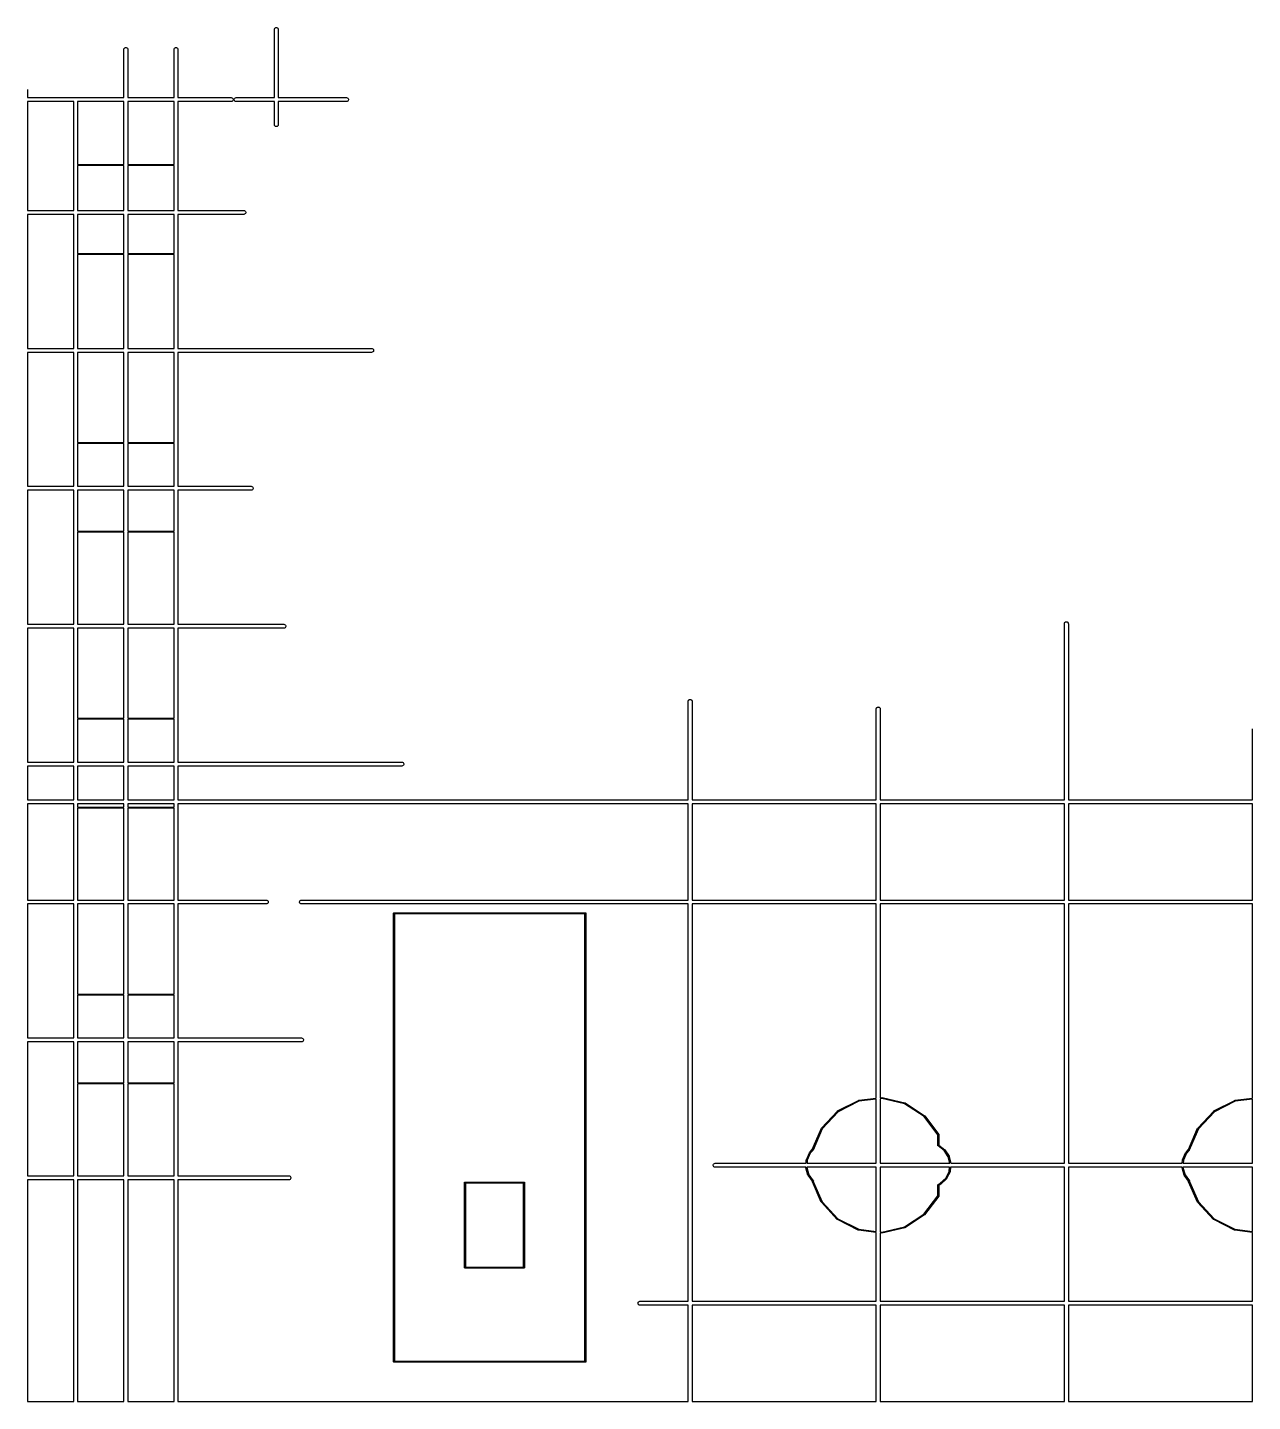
# Model space of a CAD drawing. Extents: x 15 to 494, y -198 to -76.
# Drawn here: x 75 to 137.1, y -145.9 to -76.4 of the extents above; entities that cross this region are included whole.
import ezdxf

# ---------------------------------------------------------------- set-up
doc = ezdxf.new("R2010")
doc.units = 0
doc.header["$MEASUREMENT"] = 0
doc.layers.add('BLACK', color=7, linetype='CONTINUOUS')

msp = doc.modelspace()

# ---------------------------------------------------------------- linework, layer by layer
at = {"layer": 'Black'}
for p, q in [((87.53, -76.454), (87.536, -76.4198)), ((87.53, -79.91), (87.53, -76.454)), ((87.536, -76.4198), (87.5534, -76.3897)), ((87.5534, -76.3897), (87.58, -76.3674)), ((87.58, -76.3674), (87.6126, -76.3555)), ((87.6126, -76.3555), (87.6474, -76.3555)), ((87.6474, -76.3555), (87.68, -76.3674)), ((87.68, -76.3674), (87.7066, -76.3897)), ((87.7066, -76.3897), (87.724, -76.4198)), ((87.724, -76.4198), (87.73, -76.454)), ((87.73, -76.454), (87.73, -79.91)), ((79.91, -77.47), (79.916, -77.4358)), ((79.91, -79.91), (79.91, -77.47)), ((79.916, -77.4358), (79.9334, -77.4057)), ((79.9334, -77.4057), (79.96, -77.3834)), ((79.96, -77.3834), (79.9926, -77.3715)), ((79.9926, -77.3715), (80.0274, -77.3715)), ((80.0274, -77.3715), (80.06, -77.3834)), ((80.06, -77.3834), (80.0866, -77.4057)), ((80.0866, -77.4057), (80.104, -77.4358)), ((80.104, -77.4358), (80.11, -77.47)), ((80.11, -77.47), (80.11, -79.91)), ((82.45, -77.47), (82.456, -77.4358)), ((82.45, -79.91), (82.45, -77.47)), ((82.456, -77.4358), (82.4734, -77.4057)), ((82.4734, -77.4057), (82.5, -77.3834)), ((82.5, -77.3834), (82.5326, -77.3715)), ((82.5326, -77.3715), (82.5674, -77.3715)), ((82.5674, -77.3715), (82.6, -77.3834)), ((82.6, -77.3834), (82.6266, -77.4057)), ((82.6266, -77.4057), (82.644, -77.4358)), ((82.644, -77.4358), (82.65, -77.47)), ((82.65, -77.47), (82.65, -79.91)), ((75.0285, -79.4934), (75.03, -79.502)), ((75.03, -79.502), (75.03, -79.91)), ((75.03, -79.91), (77.47, -79.91)), ((77.47, -79.91), (79.91, -79.91)), ((80.11, -79.91), (82.45, -79.91)), ((82.65, -79.91), (85.344, -79.91)), ((85.344, -79.91), (85.3782, -79.916)), ((85.3782, -79.916), (85.4083, -79.9334)), ((85.4083, -79.9334), (85.4306, -79.96)), ((85.4306, -79.96), (85.4425, -79.9926)), ((85.4425, -80.0274), (85.4306, -80.06)), ((85.4425, -79.9926), (85.4425, -80.0274)), ((85.4995, -79.9926), (85.5114, -79.96)), ((85.4995, -80.0274), (85.4995, -79.9926)), ((85.5114, -80.06), (85.4995, -80.0274)), ((85.5114, -79.96), (85.5337, -79.9334)), ((85.5337, -79.9334), (85.5638, -79.916)), ((85.5638, -79.916), (85.598, -79.91)), ((85.598, -79.91), (87.53, -79.91)), ((87.73, -79.91), (91.186, -79.91)), ((91.186, -79.91), (91.2202, -79.916)), ((91.2202, -79.916), (91.2503, -79.9334)), ((91.2503, -79.9334), (91.2726, -79.96)), ((91.2726, -79.96), (91.2845, -79.9926)), ((91.2845, -80.0274), (91.2726, -80.06)), ((91.2845, -79.9926), (91.2845, -80.0274)), ((75.03, -80.11), (75.03, -85.625)), ((77.37, -80.11), (75.03, -80.11)), ((77.37, -85.625), (77.37, -80.11)), ((77.57, -80.11), (77.57, -83.2979)), ((79.91, -80.11), (77.57, -80.11)), ((79.91, -83.2979), (79.91, -80.11)), ((80.11, -80.11), (80.11, -83.2979)), ((82.45, -80.11), (80.11, -80.11)), ((82.45, -83.2979), (82.45, -80.11)), ((85.344, -80.11), (82.65, -80.11)), ((82.65, -80.11), (82.65, -85.625)), ((85.3782, -80.104), (85.344, -80.11)), ((85.4083, -80.0866), (85.3782, -80.104)), ((85.4306, -80.06), (85.4083, -80.0866)), ((85.5337, -80.0866), (85.5114, -80.06)), ((85.5638, -80.104), (85.5337, -80.0866)), ((85.598, -80.11), (85.5638, -80.104)), ((87.53, -80.11), (85.598, -80.11)), ((87.53, -81.28), (87.53, -80.11)), ((91.186, -80.11), (87.73, -80.11)), ((87.73, -80.11), (87.73, -81.28)), ((91.2202, -80.104), (91.186, -80.11)), ((91.2503, -80.0866), (91.2202, -80.104)), ((91.2726, -80.06), (91.2503, -80.0866)), ((87.536, -81.3142), (87.53, -81.28)), ((87.5534, -81.3443), (87.536, -81.3142)), ((87.58, -81.3666), (87.5534, -81.3443)), ((87.6126, -81.3785), (87.58, -81.3666)), ((87.6474, -81.3785), (87.6126, -81.3785)), ((87.68, -81.3666), (87.6474, -81.3785)), ((87.7066, -81.3443), (87.68, -81.3666)), ((87.724, -81.3142), (87.7066, -81.3443)), ((87.73, -81.28), (87.724, -81.3142)), ((77.57, -83.2979), (79.91, -83.2979)), ((77.57, -83.3479), (77.57, -85.625)), ((79.91, -83.3479), (77.57, -83.3479)), ((79.91, -85.625), (79.91, -83.3479)), ((80.11, -83.2979), (82.45, -83.2979)), ((80.11, -83.3479), (80.11, -85.625)), ((82.45, -83.3479), (80.11, -83.3479)), ((82.45, -85.625), (82.45, -83.3479)), ((75.03, -85.625), (77.37, -85.625)), ((75.03, -85.825), (75.03, -92.61)), ((77.37, -85.825), (75.03, -85.825)), ((77.37, -92.61), (77.37, -85.825)), ((77.57, -85.625), (79.91, -85.625)), ((77.57, -85.825), (77.57, -87.7979)), ((79.91, -85.825), (77.57, -85.825)), ((79.91, -87.7979), (79.91, -85.825)), ((80.11, -85.625), (82.45, -85.625)), ((80.11, -85.825), (80.11, -87.7979)), ((82.45, -85.825), (80.11, -85.825)), ((82.45, -87.7979), (82.45, -85.825)), ((82.65, -85.625), (85.979, -85.625)), ((85.979, -85.825), (82.65, -85.825)), ((82.65, -85.825), (82.65, -92.61)), ((85.979, -85.625), (86.0132, -85.631)), ((86.0132, -85.819), (85.979, -85.825)), ((86.0132, -85.631), (86.0433, -85.6484)), ((86.0433, -85.8016), (86.0132, -85.819)), ((86.0433, -85.6484), (86.0656, -85.675)), ((86.0656, -85.775), (86.0433, -85.8016)), ((86.0656, -85.675), (86.0775, -85.7076)), ((86.0775, -85.7424), (86.0656, -85.775)), ((86.0775, -85.7076), (86.0775, -85.7424)), ((77.57, -87.7979), (79.91, -87.7979)), ((77.57, -87.8479), (77.57, -92.61)), ((79.91, -87.8479), (77.57, -87.8479)), ((79.91, -92.61), (79.91, -87.8479)), ((80.11, -87.7979), (82.45, -87.7979)), ((80.11, -87.8479), (80.11, -92.61)), ((82.45, -87.8479), (80.11, -87.8479)), ((82.45, -92.61), (82.45, -87.8479)), ((75.03, -92.61), (77.37, -92.61)), ((75.03, -92.81), (75.03, -99.595)), ((77.37, -92.81), (75.03, -92.81)), ((77.37, -99.595), (77.37, -92.81)), ((77.57, -92.61), (79.91, -92.61)), ((77.57, -92.81), (77.57, -97.37)), ((79.91, -92.81), (77.57, -92.81)), ((79.91, -97.37), (79.91, -92.81)), ((80.11, -92.61), (82.45, -92.61)), ((80.11, -92.81), (80.11, -97.37)), ((82.45, -92.81), (80.11, -92.81)), ((82.45, -97.37), (82.45, -92.81)), ((82.65, -92.61), (92.456, -92.61)), ((92.456, -92.81), (82.65, -92.81)), ((82.65, -92.81), (82.65, -99.595)), ((92.456, -92.61), (92.4902, -92.616)), ((92.4902, -92.804), (92.456, -92.81)), ((92.4902, -92.616), (92.5203, -92.6334)), ((92.5203, -92.7866), (92.4902, -92.804)), ((92.5203, -92.6334), (92.5426, -92.66)), ((92.5426, -92.76), (92.5203, -92.7866)), ((92.5426, -92.66), (92.5545, -92.6926)), ((92.5545, -92.7274), (92.5426, -92.76)), ((92.5545, -92.6926), (92.5545, -92.7274)), ((77.57, -97.37), (79.91, -97.37)), ((77.57, -97.42), (77.57, -99.595)), ((79.91, -97.42), (77.57, -97.42)), ((79.91, -99.595), (79.91, -97.42)), ((80.11, -97.37), (82.45, -97.37)), ((80.11, -97.42), (80.11, -99.595)), ((82.45, -97.42), (80.11, -97.42)), ((82.45, -99.595), (82.45, -97.42)), ((75.03, -99.595), (77.37, -99.595)), ((75.03, -99.795), (75.03, -106.58)), ((77.37, -99.795), (75.03, -99.795)), ((77.37, -106.58), (77.37, -99.795)), ((77.57, -99.595), (79.91, -99.595)), ((77.57, -99.795), (77.57, -101.87)), ((79.91, -99.795), (77.57, -99.795)), ((79.91, -101.87), (79.91, -99.795)), ((80.11, -99.595), (82.45, -99.595)), ((80.11, -99.795), (80.11, -101.87)), ((82.45, -99.795), (80.11, -99.795)), ((82.45, -101.87), (82.45, -99.795)), ((82.65, -99.595), (86.36, -99.595)), ((86.36, -99.795), (82.65, -99.795)), ((82.65, -99.795), (82.65, -106.58)), ((86.36, -99.595), (86.3942, -99.601)), ((86.3942, -99.789), (86.36, -99.795)), ((86.3942, -99.601), (86.4243, -99.6184)), ((86.4243, -99.7716), (86.3942, -99.789)), ((86.4243, -99.6184), (86.4466, -99.645)), ((86.4466, -99.745), (86.4243, -99.7716)), ((86.4466, -99.645), (86.4585, -99.6776)), ((86.4585, -99.7124), (86.4466, -99.745)), ((86.4585, -99.6776), (86.4585, -99.7124)), ((77.57, -101.87), (79.91, -101.87)), ((77.57, -101.92), (77.57, -106.58)), ((79.91, -101.92), (77.57, -101.92)), ((79.91, -106.58), (79.91, -101.92)), ((80.11, -101.87), (82.45, -101.87)), ((80.11, -101.92), (80.11, -106.58)), ((82.45, -101.92), (80.11, -101.92)), ((82.45, -106.58), (82.45, -101.92)), ((127.565, -106.483), (127.571, -106.476)), ((127.571, -106.476), (127.578, -106.472)), ((127.578, -106.472), (127.585, -106.466)), ((127.585, -106.466), (127.593, -106.463)), ((127.593, -106.463), (127.601, -106.459)), ((127.601, -106.459), (127.609, -106.458)), ((127.609, -106.458), (127.618, -106.455)), ((127.618, -106.455), (127.626, -106.455)), ((127.626, -106.455), (127.635, -106.453)), ((127.635, -106.453), (127.644, -106.455)), ((127.644, -106.455), (127.652, -106.455)), ((127.652, -106.455), (127.661, -106.458)), ((127.661, -106.458), (127.669, -106.459)), ((127.669, -106.459), (127.677, -106.463)), ((127.677, -106.463), (127.685, -106.466)), ((127.685, -106.466), (127.692, -106.472)), ((127.692, -106.472), (127.699, -106.476)), ((127.699, -106.476), (127.705, -106.483)), ((75.03, -106.58), (77.37, -106.58)), ((75.03, -106.78), (75.03, -113.565)), ((77.37, -106.78), (75.03, -106.78)), ((77.37, -113.565), (77.37, -106.78)), ((77.57, -106.58), (79.91, -106.58)), ((77.57, -106.78), (77.57, -111.34)), ((79.91, -106.78), (77.57, -106.78)), ((79.91, -111.34), (79.91, -106.78)), ((80.11, -106.58), (82.45, -106.58)), ((80.11, -106.78), (80.11, -111.34)), ((82.45, -106.78), (80.11, -106.78)), ((82.45, -111.34), (82.45, -106.78)), ((82.65, -106.58), (88.011, -106.58)), ((88.011, -106.78), (82.65, -106.78)), ((82.65, -106.78), (82.65, -113.565)), ((88.011, -106.58), (88.0452, -106.586)), ((88.0452, -106.774), (88.011, -106.78)), ((88.0452, -106.586), (88.0753, -106.603)), ((88.0753, -106.757), (88.0452, -106.774)), ((88.0753, -106.603), (88.0976, -106.63)), ((88.0976, -106.73), (88.0753, -106.757)), ((88.0976, -106.63), (88.1095, -106.663)), ((88.1095, -106.697), (88.0976, -106.73)), ((88.1095, -106.663), (88.1095, -106.697)), ((127.535, -106.553), (127.537, -106.544)), ((127.535, -115.47), (127.535, -106.553)), ((127.537, -106.536), (127.54, -106.527)), ((127.537, -106.544), (127.537, -106.536)), ((127.54, -106.527), (127.541, -106.519)), ((127.541, -106.519), (127.545, -106.511)), ((127.545, -106.511), (127.548, -106.503)), ((127.548, -106.503), (127.554, -106.496)), ((127.554, -106.496), (127.558, -106.489)), ((127.558, -106.489), (127.565, -106.483)), ((127.705, -106.483), (127.712, -106.489)), ((127.712, -106.489), (127.716, -106.496)), ((127.716, -106.496), (127.722, -106.503)), ((127.722, -106.503), (127.725, -106.511)), ((127.725, -106.511), (127.729, -106.519)), ((127.729, -106.519), (127.73, -106.527)), ((127.73, -106.527), (127.733, -106.536)), ((127.733, -106.536), (127.733, -106.544)), ((127.733, -106.544), (127.735, -106.553)), ((127.735, -106.553), (127.735, -115.47)), ((108.485, -110.49), (108.487, -110.481)), ((108.485, -115.47), (108.485, -110.49)), ((108.487, -110.473), (108.49, -110.464)), ((108.487, -110.481), (108.487, -110.473)), ((108.49, -110.464), (108.491, -110.456)), ((108.491, -110.456), (108.495, -110.448)), ((108.495, -110.448), (108.498, -110.44)), ((108.498, -110.44), (108.504, -110.433)), ((108.504, -110.433), (108.508, -110.426)), ((108.508, -110.426), (108.515, -110.42)), ((108.515, -110.42), (108.521, -110.413)), ((108.521, -110.413), (108.528, -110.409)), ((108.528, -110.409), (108.535, -110.403)), ((108.535, -110.403), (108.543, -110.4)), ((108.543, -110.4), (108.551, -110.396)), ((108.551, -110.396), (108.559, -110.395)), ((108.559, -110.395), (108.568, -110.392)), ((108.568, -110.392), (108.576, -110.392)), ((108.576, -110.392), (108.585, -110.39)), ((108.585, -110.39), (108.594, -110.392)), ((108.594, -110.392), (108.602, -110.392)), ((108.602, -110.392), (108.611, -110.395)), ((108.611, -110.395), (108.619, -110.396)), ((108.619, -110.396), (108.627, -110.4)), ((108.627, -110.4), (108.635, -110.403)), ((108.635, -110.403), (108.642, -110.409)), ((108.642, -110.409), (108.649, -110.413)), ((108.649, -110.413), (108.655, -110.42)), ((108.655, -110.42), (108.662, -110.426)), ((108.662, -110.426), (108.666, -110.433)), ((108.666, -110.433), (108.672, -110.44)), ((108.672, -110.44), (108.675, -110.448)), ((108.675, -110.448), (108.679, -110.456)), ((108.679, -110.456), (108.68, -110.464)), ((108.68, -110.464), (108.683, -110.473)), ((108.683, -110.473), (108.683, -110.481)), ((108.683, -110.481), (108.685, -110.49)), ((108.685, -110.49), (108.685, -115.47)), ((77.57, -111.34), (79.91, -111.34)), ((80.11, -111.34), (82.45, -111.34)), ((118.01, -110.871), (118.012, -110.862)), ((118.01, -115.47), (118.01, -110.871)), ((118.012, -110.854), (118.015, -110.845)), ((118.012, -110.862), (118.012, -110.854)), ((118.015, -110.845), (118.016, -110.837)), ((118.016, -110.837), (118.02, -110.829)), ((118.02, -110.829), (118.023, -110.821)), ((118.023, -110.821), (118.029, -110.814)), ((118.029, -110.814), (118.033, -110.807)), ((118.033, -110.807), (118.04, -110.801)), ((118.04, -110.801), (118.046, -110.794)), ((118.046, -110.794), (118.053, -110.79)), ((118.053, -110.79), (118.06, -110.784)), ((118.06, -110.784), (118.068, -110.781)), ((118.068, -110.781), (118.076, -110.777)), ((118.076, -110.777), (118.084, -110.776)), ((118.084, -110.776), (118.093, -110.773)), ((118.093, -110.773), (118.101, -110.773)), ((118.101, -110.773), (118.11, -110.771)), ((118.11, -110.771), (118.119, -110.773)), ((118.119, -110.773), (118.127, -110.773)), ((118.127, -110.773), (118.136, -110.776)), ((118.136, -110.776), (118.144, -110.777)), ((118.144, -110.777), (118.152, -110.781)), ((118.152, -110.781), (118.16, -110.784)), ((118.16, -110.784), (118.167, -110.79)), ((118.167, -110.79), (118.174, -110.794)), ((118.174, -110.794), (118.18, -110.801)), ((118.18, -110.801), (118.187, -110.807)), ((118.187, -110.807), (118.191, -110.814)), ((118.191, -110.814), (118.197, -110.821)), ((118.197, -110.821), (118.2, -110.829)), ((118.2, -110.829), (118.204, -110.837)), ((118.204, -110.837), (118.205, -110.845)), ((118.205, -110.845), (118.208, -110.854)), ((118.208, -110.854), (118.208, -110.862)), ((118.208, -110.862), (118.21, -110.871)), ((118.21, -110.871), (118.21, -115.47)), ((77.57, -111.39), (77.57, -113.565)), ((79.91, -111.39), (77.57, -111.39)), ((79.91, -113.565), (79.91, -111.39)), ((80.11, -111.39), (80.11, -113.565)), ((82.45, -111.39), (80.11, -111.39)), ((82.45, -113.565), (82.45, -111.39)), ((137.06, -111.887), (137.062, -111.878)), ((137.06, -115.47), (137.06, -111.887)), ((75.03, -113.565), (77.37, -113.565)), ((75.03, -113.765), (75.03, -115.47)), ((77.37, -113.765), (75.03, -113.765)), ((77.37, -115.47), (77.37, -113.765)), ((77.57, -113.565), (79.91, -113.565)), ((77.57, -113.765), (77.57, -115.47)), ((79.91, -113.765), (77.57, -113.765)), ((79.91, -115.47), (79.91, -113.765)), ((80.11, -113.565), (82.45, -113.565)), ((80.11, -113.765), (80.11, -115.47)), ((82.45, -113.765), (80.11, -113.765)), ((82.45, -115.47), (82.45, -113.765)), ((82.65, -113.565), (93.98, -113.565)), ((93.98, -113.765), (82.65, -113.765)), ((82.65, -113.765), (82.65, -115.47)), ((93.98, -113.565), (94.0142, -113.571)), ((94.0142, -113.759), (93.98, -113.765)), ((94.0142, -113.571), (94.0443, -113.588)), ((94.0443, -113.742), (94.0142, -113.759)), ((94.0443, -113.588), (94.0666, -113.615)), ((94.0666, -113.715), (94.0443, -113.742)), ((94.0666, -113.615), (94.0785, -113.648)), ((94.0785, -113.682), (94.0666, -113.715)), ((94.0785, -113.648), (94.0785, -113.682)), ((75.03, -115.47), (77.37, -115.47)), ((77.57, -115.47), (79.91, -115.47)), ((80.11, -115.47), (82.45, -115.47)), ((82.65, -115.47), (108.485, -115.47)), ((108.685, -115.47), (118.01, -115.47)), ((118.21, -115.47), (127.535, -115.47)), ((127.735, -115.47), (137.06, -115.47)), ((75.03, -115.67), (75.03, -120.55)), ((77.37, -115.67), (75.03, -115.67)), ((77.37, -120.55), (77.37, -115.67)), ((77.57, -115.67), (77.57, -115.84)), ((79.91, -115.67), (77.57, -115.67)), ((77.57, -115.84), (79.91, -115.84)), ((77.57, -115.89), (77.57, -120.55)), ((79.91, -115.89), (77.57, -115.89)), ((79.91, -115.84), (79.91, -115.67)), ((79.91, -120.55), (79.91, -115.89)), ((80.11, -115.67), (80.11, -115.84)), ((82.45, -115.67), (80.11, -115.67)), ((80.11, -115.84), (82.45, -115.84)), ((80.11, -115.89), (80.11, -120.55)), ((82.45, -115.89), (80.11, -115.89)), ((82.45, -115.84), (82.45, -115.67)), ((82.45, -120.55), (82.45, -115.89)), ((108.485, -115.67), (82.65, -115.67)), ((82.65, -115.67), (82.65, -120.55)), ((108.485, -120.55), (108.485, -115.67)), ((108.685, -115.67), (108.685, -120.55)), ((118.01, -115.67), (108.685, -115.67)), ((118.01, -120.55), (118.01, -115.67)), ((118.21, -115.67), (118.21, -120.55)), ((127.535, -115.67), (118.21, -115.67)), ((127.535, -120.55), (127.535, -115.67)), ((127.735, -115.67), (127.735, -120.55)), ((137.06, -115.67), (127.735, -115.67)), ((137.06, -120.55), (137.06, -115.67)), ((75.03, -120.55), (77.37, -120.55)), ((75.03, -120.75), (75.03, -127.535)), ((77.37, -120.75), (75.03, -120.75)), ((77.37, -127.535), (77.37, -120.75)), ((77.57, -120.55), (79.91, -120.55)), ((77.57, -120.75), (77.57, -125.31)), ((79.91, -120.75), (77.57, -120.75)), ((79.91, -125.31), (79.91, -120.75)), ((80.11, -120.55), (82.45, -120.55)), ((80.11, -120.75), (80.11, -125.31)), ((82.45, -120.75), (80.11, -120.75)), ((82.45, -125.31), (82.45, -120.75)), ((82.65, -120.55), (87.122, -120.55)), ((87.122, -120.75), (82.65, -120.75)), ((82.65, -120.75), (82.65, -127.535)), ((87.122, -120.55), (87.1562, -120.556)), ((87.1562, -120.744), (87.122, -120.75)), ((87.1562, -120.556), (87.1863, -120.573)), ((87.1863, -120.727), (87.1562, -120.744)), ((87.1863, -120.573), (87.2086, -120.6)), ((87.2086, -120.7), (87.1863, -120.727)), ((87.2086, -120.6), (87.2205, -120.633)), ((87.2205, -120.667), (87.2086, -120.7)), ((87.2205, -120.633), (87.2205, -120.667)), ((88.8015, -120.633), (88.8134, -120.6)), ((88.8015, -120.667), (88.8015, -120.633)), ((88.8134, -120.7), (88.8015, -120.667)), ((88.8134, -120.6), (88.8357, -120.573)), ((88.8357, -120.727), (88.8134, -120.7)), ((88.8357, -120.573), (88.8658, -120.556)), ((88.8658, -120.744), (88.8357, -120.727)), ((88.8658, -120.556), (88.9, -120.55)), ((88.9, -120.75), (88.8658, -120.744)), ((88.9, -120.55), (108.485, -120.55)), ((108.485, -120.75), (88.9, -120.75)), ((108.485, -140.87), (108.485, -120.75)), ((108.685, -120.55), (118.01, -120.55)), ((108.685, -120.75), (108.685, -140.87)), ((118.01, -120.75), (108.685, -120.75)), ((118.01, -130.587), (118.01, -120.75)), ((118.21, -120.55), (127.535, -120.55)), ((127.535, -120.75), (118.21, -120.75)), ((118.21, -120.75), (118.21, -130.563)), ((127.535, -133.885), (127.535, -120.75)), ((127.735, -120.55), (137.06, -120.55)), ((127.735, -120.75), (127.735, -133.885)), ((137.06, -120.75), (127.735, -120.75)), ((137.06, -130.587), (137.06, -120.75)), ((93.56, -121.228), (93.5604, -121.226)), ((93.56, -143.928), (93.56, -121.228)), ((93.5604, -121.224), (93.5611, -121.222)), ((93.5604, -121.226), (93.5604, -121.224)), ((93.5611, -121.222), (93.5615, -121.219)), ((93.5615, -121.219), (93.5626, -121.218)), ((93.5626, -121.218), (93.5633, -121.215)), ((93.5633, -121.215), (93.5648, -121.214)), ((93.5648, -121.214), (93.5658, -121.212)), ((93.5658, -121.212), (93.5675, -121.211)), ((93.5675, -121.211), (93.5689, -121.209)), ((93.5689, -121.209), (93.5708, -121.208)), ((93.5708, -121.208), (93.5725, -121.206)), ((93.5725, -121.206), (93.5746, -121.206)), ((93.5746, -121.206), (93.5764, -121.205)), ((93.5764, -121.205), (93.5786, -121.204)), ((93.5786, -121.204), (93.5807, -121.203)), ((93.5807, -121.203), (93.5828, -121.203)), ((93.5828, -121.203), (93.585, -121.203)), ((93.585, -121.203), (103.285, -121.203)), ((93.61, -121.253), (93.61, -143.903)), ((103.26, -121.253), (93.61, -121.253)), ((103.26, -143.903), (103.26, -121.253)), ((103.285, -121.203), (103.287, -121.203)), ((103.287, -121.203), (103.289, -121.203)), ((103.289, -121.203), (103.291, -121.204)), ((103.291, -121.204), (103.294, -121.205)), ((103.294, -121.205), (103.295, -121.206)), ((103.295, -121.206), (103.297, -121.206)), ((103.297, -121.206), (103.299, -121.208)), ((103.299, -121.208), (103.301, -121.209)), ((103.301, -121.209), (103.302, -121.211)), ((103.302, -121.211), (103.304, -121.212)), ((103.304, -121.212), (103.305, -121.214)), ((103.305, -121.214), (103.307, -121.215)), ((103.307, -121.215), (103.307, -121.218)), ((103.307, -121.218), (103.308, -121.219)), ((103.308, -121.219), (103.309, -121.222)), ((103.309, -121.222), (103.31, -121.224)), ((103.31, -121.224), (103.31, -121.226)), ((103.31, -121.226), (103.31, -121.228)), ((103.31, -121.228), (103.31, -143.928)), ((77.57, -125.31), (79.91, -125.31)), ((77.57, -125.36), (77.57, -127.535)), ((79.91, -125.36), (77.57, -125.36)), ((79.91, -127.535), (79.91, -125.36)), ((80.11, -125.31), (82.45, -125.31)), ((80.11, -125.36), (80.11, -127.535)), ((82.45, -125.36), (80.11, -125.36)), ((82.45, -127.535), (82.45, -125.36)), ((75.03, -127.535), (77.37, -127.535)), ((75.03, -127.735), (75.03, -134.52)), ((77.37, -127.735), (75.03, -127.735)), ((77.37, -134.52), (77.37, -127.735)), ((77.57, -127.535), (79.91, -127.535)), ((77.57, -127.735), (77.57, -129.81)), ((79.91, -127.735), (77.57, -127.735)), ((79.91, -129.81), (79.91, -127.735)), ((80.11, -127.535), (82.45, -127.535)), ((80.11, -127.735), (80.11, -129.81)), ((82.45, -127.735), (80.11, -127.735)), ((82.45, -129.81), (82.45, -127.735)), ((82.65, -127.535), (88.9, -127.535)), ((88.9, -127.735), (82.65, -127.735)), ((82.65, -127.735), (82.65, -134.52)), ((88.9, -127.535), (88.9342, -127.541)), ((88.9342, -127.729), (88.9, -127.735)), ((88.9342, -127.541), (88.9643, -127.558)), ((88.9643, -127.712), (88.9342, -127.729)), ((88.9643, -127.558), (88.9866, -127.585)), ((88.9866, -127.685), (88.9643, -127.712)), ((88.9866, -127.585), (88.9985, -127.618)), ((88.9985, -127.652), (88.9866, -127.685)), ((88.9985, -127.618), (88.9985, -127.652)), ((77.57, -129.81), (79.91, -129.81)), ((77.57, -129.86), (77.57, -134.52)), ((79.91, -129.86), (77.57, -129.86)), ((79.91, -134.52), (79.91, -129.86)), ((80.11, -129.81), (82.45, -129.81)), ((80.11, -129.86), (80.11, -134.52)), ((82.45, -129.86), (80.11, -129.86)), ((82.45, -134.52), (82.45, -129.86)), ((116.054, -131.231), (117.112, -130.696)), ((117.13, -130.743), (116.08, -131.274)), ((117.112, -130.696), (117.118, -130.694)), ((117.118, -130.694), (117.12, -130.694)), ((117.12, -130.694), (118.01, -130.587)), ((118.01, -130.638), (117.13, -130.743)), ((118.01, -133.885), (118.01, -130.638)), ((118.21, -130.563), (118.297, -130.553)), ((118.298, -130.603), (118.21, -130.614)), ((118.21, -130.614), (118.21, -133.885)), ((118.297, -130.553), (118.305, -130.554)), ((119.443, -130.872), (118.298, -130.603)), ((118.305, -130.554), (119.459, -130.824)), ((118.305, -130.554), (118.305, -130.554)), ((119.459, -130.824), (119.467, -130.827)), ((119.467, -130.827), (120.459, -131.476)), ((135.104, -131.231), (136.162, -130.696)), ((136.18, -130.743), (135.13, -131.274)), ((136.162, -130.696), (136.168, -130.694)), ((136.168, -130.694), (136.17, -130.694)), ((136.17, -130.694), (137.06, -130.587)), ((137.06, -130.638), (136.18, -130.743)), ((137.06, -133.885), (137.06, -130.638)), ((115.236, -132.1), (116.047, -131.236)), ((116.08, -131.274), (115.275, -132.131)), ((116.047, -131.236), (116.054, -131.231)), ((120.428, -131.515), (119.443, -130.872)), ((121.125, -132.443), (120.428, -131.515)), ((120.459, -131.476), (120.462, -131.479)), ((120.462, -131.479), (120.465, -131.482)), ((120.465, -131.482), (121.17, -132.42)), ((134.286, -132.1), (135.097, -131.236)), ((135.13, -131.274), (134.325, -132.131)), ((135.097, -131.236), (135.104, -131.231)), ((114.767, -133.19), (115.231, -132.107)), ((115.275, -132.131), (114.811, -133.217)), ((115.231, -132.107), (115.232, -132.106)), ((115.232, -132.106), (115.236, -132.1)), ((133.817, -133.19), (134.281, -132.107)), ((134.325, -132.131), (133.861, -133.217)), ((134.281, -132.107), (134.282, -132.106)), ((134.282, -132.106), (134.286, -132.1)), ((121.125, -132.985), (121.125, -132.443)), ((121.17, -132.42), (121.172, -132.423)), ((121.172, -132.423), (121.173, -132.426)), ((121.173, -132.426), (121.174, -132.427)), ((121.174, -132.427), (121.174, -132.428)), ((121.174, -132.428), (121.174, -132.431)), ((121.174, -132.431), (121.175, -132.435)), ((121.175, -132.435), (121.175, -132.972)), ((114.469, -133.708), (114.626, -133.355)), ((114.67, -133.379), (114.517, -133.724)), ((114.626, -133.355), (114.627, -133.353)), ((114.627, -133.353), (114.629, -133.35)), ((114.629, -133.35), (114.751, -133.199)), ((114.789, -133.231), (114.67, -133.379)), ((114.751, -133.199), (114.757, -133.194)), ((114.757, -133.194), (114.765, -133.19)), ((114.765, -133.19), (114.767, -133.19)), ((114.791, -133.232), (114.789, -133.231)), ((114.799, -133.229), (114.791, -133.232)), ((114.806, -133.224), (114.799, -133.229)), ((114.811, -133.217), (114.806, -133.224)), ((121.126, -132.988), (121.125, -132.985)), ((121.126, -132.991), (121.126, -132.988)), ((121.126, -132.992), (121.126, -132.991)), ((121.127, -132.994), (121.126, -132.992)), ((121.128, -132.996), (121.127, -132.994)), ((121.129, -132.999), (121.128, -132.996)), ((121.13, -133), (121.129, -132.999)), ((121.131, -133.001), (121.13, -133)), ((121.133, -133.003), (121.131, -133.001)), ((121.135, -133.005), (121.133, -133.003)), ((121.443, -133.234), (121.135, -133.005)), ((121.175, -132.972), (121.477, -133.196)), ((121.653, -133.55), (121.443, -133.234)), ((121.477, -133.196), (121.483, -133.203)), ((121.483, -133.203), (121.697, -133.527)), ((121.732, -133.885), (121.653, -133.55)), ((121.697, -133.527), (121.698, -133.529)), ((121.698, -133.529), (121.7, -133.535)), ((121.7, -133.535), (121.784, -133.885)), ((133.519, -133.708), (133.676, -133.355)), ((133.72, -133.379), (133.567, -133.724)), ((133.676, -133.355), (133.677, -133.353)), ((133.677, -133.353), (133.679, -133.35)), ((133.679, -133.35), (133.801, -133.199)), ((133.839, -133.231), (133.72, -133.379)), ((133.801, -133.199), (133.807, -133.194)), ((133.807, -133.194), (133.815, -133.19)), ((133.815, -133.19), (133.817, -133.19)), ((133.841, -133.232), (133.839, -133.231)), ((133.849, -133.229), (133.841, -133.232)), ((133.856, -133.224), (133.849, -133.229)), ((133.861, -133.217), (133.856, -133.224)), ((109.757, -133.968), (109.768, -133.935)), ((109.757, -134.002), (109.757, -133.968)), ((109.768, -134.035), (109.757, -134.002)), ((109.768, -133.935), (109.791, -133.908)), ((109.791, -134.062), (109.768, -134.035)), ((109.791, -133.908), (109.821, -133.891)), ((109.821, -134.079), (109.791, -134.062)), ((109.821, -133.891), (109.855, -133.885)), ((109.855, -134.085), (109.821, -134.079)), ((109.855, -133.885), (114.456, -133.885)), ((114.442, -134.085), (109.855, -134.085)), ((114.441, -134.101), (114.442, -134.085)), ((114.442, -134.11), (114.441, -134.101)), ((114.549, -134.48), (114.442, -134.11)), ((114.456, -133.885), (114.467, -133.716)), ((114.467, -133.716), (114.469, -133.708)), ((114.492, -134.085), (114.491, -134.1)), ((114.491, -134.1), (114.596, -134.462)), ((118.01, -134.085), (114.492, -134.085)), ((114.517, -133.724), (114.506, -133.885)), ((114.506, -133.885), (118.01, -133.885)), ((118.01, -137.333), (118.01, -134.085)), ((118.21, -133.885), (121.732, -133.885)), ((118.21, -134.085), (118.21, -137.358)), ((121.722, -134.085), (118.21, -134.085)), ((121.528, -134.636), (121.697, -134.297)), ((121.744, -134.315), (121.57, -134.662)), ((121.697, -134.297), (121.722, -134.085)), ((121.746, -134.307), (121.744, -134.315)), ((121.772, -134.085), (121.746, -134.307)), ((127.535, -134.085), (121.772, -134.085)), ((121.784, -133.885), (127.535, -133.885)), ((127.535, -140.87), (127.535, -134.085)), ((127.735, -133.885), (133.506, -133.885)), ((127.735, -134.085), (127.735, -140.87)), ((133.492, -134.085), (127.735, -134.085)), ((133.491, -134.101), (133.492, -134.085)), ((133.492, -134.11), (133.491, -134.101)), ((133.599, -134.48), (133.492, -134.11)), ((133.506, -133.885), (133.517, -133.716)), ((133.517, -133.716), (133.519, -133.708)), ((133.542, -134.085), (133.541, -134.1)), ((133.541, -134.1), (133.646, -134.462)), ((137.06, -134.085), (133.542, -134.085)), ((133.567, -133.724), (133.556, -133.885)), ((133.556, -133.885), (137.06, -133.885)), ((137.06, -137.333), (137.06, -134.085)), ((75.03, -134.52), (77.37, -134.52)), ((75.03, -134.72), (75.03, -145.95)), ((77.37, -134.72), (75.03, -134.72)), ((77.37, -145.95), (77.37, -134.72)), ((77.57, -134.52), (79.91, -134.52)), ((77.57, -134.72), (77.57, -145.95)), ((79.91, -134.72), (77.57, -134.72)), ((79.91, -145.95), (79.91, -134.72)), ((80.11, -134.52), (82.45, -134.52)), ((80.11, -134.72), (80.11, -145.95)), ((82.45, -134.72), (80.11, -134.72)), ((82.45, -145.95), (82.45, -134.72)), ((82.65, -134.52), (88.265, -134.52)), ((88.265, -134.72), (82.65, -134.72)), ((82.65, -134.72), (82.65, -145.95)), ((88.265, -134.52), (88.2992, -134.526)), ((88.2992, -134.714), (88.265, -134.72)), ((88.2992, -134.526), (88.3293, -134.543)), ((88.3293, -134.697), (88.2992, -134.714)), ((88.3293, -134.543), (88.3516, -134.57)), ((88.3516, -134.67), (88.3293, -134.697)), ((88.3516, -134.57), (88.3635, -134.603)), ((88.3635, -134.637), (88.3516, -134.67)), ((88.3635, -134.603), (88.3635, -134.637)), ((97.154, -134.863), (97.1544, -134.861)), ((97.154, -139.163), (97.154, -134.863)), ((97.1544, -134.859), (97.1551, -134.857)), ((97.1544, -134.861), (97.1544, -134.859)), ((97.1551, -134.857), (97.1555, -134.854)), ((97.1555, -134.854), (97.1566, -134.853)), ((97.1566, -134.853), (97.1573, -134.85)), ((97.1573, -134.85), (97.1588, -134.849)), ((97.1588, -134.849), (97.1598, -134.847)), ((97.1598, -134.847), (97.1615, -134.846)), ((97.1615, -134.846), (97.1629, -134.844)), ((97.1629, -134.844), (97.1648, -134.843)), ((97.1648, -134.843), (97.1665, -134.841)), ((97.1665, -134.841), (97.1686, -134.841)), ((97.1686, -134.841), (97.1704, -134.84)), ((97.1704, -134.84), (97.1726, -134.839)), ((97.1726, -134.839), (97.1747, -134.838)), ((97.1747, -134.838), (97.1768, -134.838)), ((97.1768, -134.838), (97.179, -134.838)), ((97.179, -134.838), (100.179, -134.838)), ((97.204, -134.888), (97.204, -139.138)), ((100.154, -134.888), (97.204, -134.888)), ((100.154, -139.138), (100.154, -134.888)), ((100.179, -134.838), (100.181, -134.838)), ((100.181, -134.838), (100.183, -134.838)), ((100.183, -134.838), (100.185, -134.839)), ((100.185, -134.839), (100.188, -134.84)), ((100.188, -134.84), (100.189, -134.841)), ((100.189, -134.841), (100.191, -134.841)), ((100.191, -134.841), (100.193, -134.843)), ((100.193, -134.843), (100.195, -134.844)), ((100.195, -134.844), (100.196, -134.846)), ((100.196, -134.846), (100.198, -134.847)), ((100.198, -134.847), (100.199, -134.849)), ((100.199, -134.849), (100.201, -134.85)), ((100.201, -134.85), (100.201, -134.853)), ((100.201, -134.853), (100.202, -134.854)), ((100.202, -134.854), (100.203, -134.857)), ((100.203, -134.857), (100.204, -134.859)), ((100.204, -134.859), (100.204, -134.861)), ((100.204, -134.861), (100.204, -134.863)), ((100.204, -134.863), (100.204, -139.163)), ((114.553, -134.488), (114.549, -134.48)), ((114.778, -134.797), (114.553, -134.488)), ((114.553, -134.488), (114.553, -134.488)), ((114.596, -134.462), (114.82, -134.77)), ((114.774, -134.811), (114.775, -134.803)), ((114.776, -134.82), (114.774, -134.811)), ((114.775, -134.803), (114.778, -134.797)), ((115.225, -135.853), (114.776, -134.82)), ((114.82, -134.77), (114.824, -134.778)), ((114.823, -134.795), (114.821, -134.798)), ((114.821, -134.798), (114.822, -134.8)), ((114.822, -134.8), (115.269, -135.829)), ((114.825, -134.787), (114.823, -134.795)), ((114.824, -134.778), (114.825, -134.787)), ((121.125, -134.985), (121.127, -134.976)), ((121.125, -135.527), (121.125, -134.985)), ((121.127, -134.976), (121.131, -134.969)), ((121.131, -134.969), (121.137, -134.963)), ((121.137, -134.963), (121.146, -134.96)), ((121.146, -134.96), (121.154, -134.96)), ((121.154, -134.96), (121.158, -134.962)), ((121.158, -134.962), (121.159, -134.96)), ((121.159, -134.96), (121.163, -134.952)), ((121.163, -134.952), (121.17, -134.947)), ((121.17, -134.947), (121.251, -134.898)), ((121.178, -134.993), (121.175, -134.992)), ((121.175, -134.992), (121.175, -135.535)), ((121.187, -134.993), (121.178, -134.993)), ((121.195, -134.99), (121.187, -134.993)), ((121.279, -134.939), (121.195, -134.99)), ((121.251, -134.898), (121.528, -134.636)), ((121.281, -134.938), (121.279, -134.939)), ((121.283, -134.936), (121.281, -134.938)), ((121.565, -134.669), (121.283, -134.936)), ((121.57, -134.662), (121.565, -134.669)), ((133.603, -134.488), (133.599, -134.48)), ((133.828, -134.797), (133.603, -134.488)), ((133.603, -134.488), (133.603, -134.488)), ((133.646, -134.462), (133.87, -134.77)), ((133.824, -134.811), (133.825, -134.803)), ((133.826, -134.82), (133.824, -134.811)), ((133.825, -134.803), (133.828, -134.797)), ((134.275, -135.853), (133.826, -134.82)), ((133.87, -134.77), (133.874, -134.778)), ((133.873, -134.795), (133.871, -134.798)), ((133.871, -134.798), (133.872, -134.8)), ((133.872, -134.8), (134.319, -135.829)), ((133.875, -134.787), (133.873, -134.795)), ((133.874, -134.778), (133.875, -134.787)), ((120.419, -136.463), (121.125, -135.527)), ((121.17, -135.55), (120.456, -136.496)), ((121.172, -135.547), (121.17, -135.55)), ((121.173, -135.544), (121.172, -135.547)), ((121.174, -135.543), (121.173, -135.544)), ((121.175, -135.535), (121.174, -135.539)), ((121.174, -135.539), (121.174, -135.542)), ((121.174, -135.542), (121.174, -135.543)), ((115.227, -135.856), (115.225, -135.853)), ((115.229, -135.86), (115.227, -135.856)), ((116.037, -136.727), (115.229, -135.86)), ((115.269, -135.829), (116.071, -136.689)), ((134.277, -135.856), (134.275, -135.853)), ((134.279, -135.86), (134.277, -135.856)), ((135.087, -136.727), (134.279, -135.86)), ((134.319, -135.829), (135.121, -136.689)), ((116.043, -136.731), (116.037, -136.727)), ((116.044, -136.732), (116.043, -136.731)), ((117.1, -137.27), (116.044, -136.732)), ((116.071, -136.689), (117.119, -137.224)), ((119.433, -137.103), (120.419, -136.463)), ((120.45, -136.502), (119.456, -137.147)), ((120.456, -136.496), (120.45, -136.502)), ((120.45, -136.502), (120.45, -136.502)), ((135.093, -136.731), (135.087, -136.727)), ((135.094, -136.732), (135.093, -136.731)), ((136.15, -137.27), (135.094, -136.732)), ((135.121, -136.689), (136.169, -137.224)), ((117.108, -137.273), (117.1, -137.27)), ((118.01, -137.384), (117.108, -137.273)), ((117.119, -137.224), (118.01, -137.333)), ((118.01, -140.87), (118.01, -137.384)), ((118.21, -137.358), (118.286, -137.367)), ((118.285, -137.418), (118.21, -137.408)), ((118.21, -137.408), (118.21, -140.87)), ((118.293, -137.417), (118.285, -137.418)), ((118.285, -137.418), (118.285, -137.418)), ((118.285, -137.418), (118.285, -137.418)), ((118.286, -137.367), (119.433, -137.103)), ((119.448, -137.151), (118.293, -137.417)), ((118.293, -137.417), (118.293, -137.417)), ((119.456, -137.147), (119.448, -137.151)), ((136.158, -137.273), (136.15, -137.27)), ((137.06, -137.384), (136.158, -137.273)), ((136.169, -137.224), (137.06, -137.333)), ((137.06, -140.87), (137.06, -137.384)), ((97.1544, -139.165), (97.154, -139.163)), ((97.1544, -139.167), (97.1544, -139.165)), ((97.1551, -139.169), (97.1544, -139.167)), ((97.1555, -139.172), (97.1551, -139.169)), ((97.1566, -139.173), (97.1555, -139.172)), ((97.1573, -139.175), (97.1566, -139.173)), ((97.1588, -139.177), (97.1573, -139.175)), ((97.1598, -139.179), (97.1588, -139.177)), ((97.1615, -139.18), (97.1598, -139.179)), ((97.1629, -139.182), (97.1615, -139.18)), ((97.1648, -139.183), (97.1629, -139.182)), ((97.1665, -139.185), (97.1648, -139.183)), ((97.1686, -139.185), (97.1665, -139.185)), ((97.1704, -139.186), (97.1686, -139.185)), ((97.1726, -139.187), (97.1704, -139.186)), ((97.1747, -139.188), (97.1726, -139.187)), ((97.1768, -139.188), (97.1747, -139.188)), ((97.179, -139.188), (97.1768, -139.188)), ((100.179, -139.188), (97.179, -139.188)), ((97.204, -139.138), (100.154, -139.138)), ((100.181, -139.188), (100.179, -139.188)), ((100.183, -139.188), (100.181, -139.188)), ((100.185, -139.187), (100.183, -139.188)), ((100.188, -139.186), (100.185, -139.187)), ((100.189, -139.185), (100.188, -139.186)), ((100.191, -139.185), (100.189, -139.185)), ((100.193, -139.183), (100.191, -139.185)), ((100.195, -139.182), (100.193, -139.183)), ((100.196, -139.18), (100.195, -139.182)), ((100.198, -139.179), (100.196, -139.18)), ((100.199, -139.177), (100.198, -139.179)), ((100.201, -139.175), (100.199, -139.177)), ((100.202, -139.172), (100.201, -139.173)), ((100.201, -139.173), (100.201, -139.175)), ((100.203, -139.169), (100.202, -139.172)), ((100.204, -139.167), (100.203, -139.169)), ((100.204, -139.163), (100.204, -139.165)), ((100.204, -139.165), (100.204, -139.167)), ((105.947, -140.953), (105.958, -140.92)), ((105.947, -140.987), (105.947, -140.953)), ((105.958, -141.02), (105.947, -140.987)), ((105.958, -140.92), (105.981, -140.893)), ((105.981, -141.047), (105.958, -141.02)), ((105.981, -140.893), (106.011, -140.876)), ((106.011, -141.064), (105.981, -141.047)), ((106.011, -140.876), (106.045, -140.87)), ((106.045, -141.07), (106.011, -141.064)), ((106.045, -140.87), (108.485, -140.87)), ((108.485, -141.07), (106.045, -141.07)), ((108.485, -145.95), (108.485, -141.07)), ((108.685, -140.87), (118.01, -140.87)), ((108.685, -141.07), (108.685, -145.95)), ((118.01, -141.07), (108.685, -141.07)), ((118.01, -145.95), (118.01, -141.07)), ((118.21, -140.87), (127.535, -140.87)), ((118.21, -141.07), (118.21, -145.95)), ((127.535, -141.07), (118.21, -141.07)), ((127.535, -145.95), (127.535, -141.07)), ((127.735, -140.87), (137.06, -140.87)), ((127.735, -141.07), (127.735, -145.95)), ((137.06, -141.07), (127.735, -141.07)), ((137.06, -145.95), (137.06, -141.07)), ((93.5604, -143.93), (93.56, -143.928)), ((93.5604, -143.932), (93.5604, -143.93)), ((93.5611, -143.934), (93.5604, -143.932)), ((93.5615, -143.937), (93.5611, -143.934)), ((93.5626, -143.938), (93.5615, -143.937)), ((93.5633, -143.94), (93.5626, -143.938)), ((93.5648, -143.942), (93.5633, -143.94)), ((93.5658, -143.944), (93.5648, -143.942)), ((93.5675, -143.945), (93.5658, -143.944)), ((93.5689, -143.947), (93.5675, -143.945)), ((93.5708, -143.948), (93.5689, -143.947)), ((93.5725, -143.95), (93.5708, -143.948)), ((93.5746, -143.95), (93.5725, -143.95)), ((93.5764, -143.951), (93.5746, -143.95)), ((93.5786, -143.952), (93.5764, -143.951)), ((93.5807, -143.953), (93.5786, -143.952)), ((93.5828, -143.953), (93.5807, -143.953)), ((93.585, -143.953), (93.5828, -143.953)), ((103.285, -143.953), (93.585, -143.953)), ((93.61, -143.903), (103.26, -143.903)), ((103.287, -143.953), (103.285, -143.953)), ((103.289, -143.953), (103.287, -143.953)), ((103.291, -143.952), (103.289, -143.953)), ((103.294, -143.951), (103.291, -143.952)), ((103.295, -143.95), (103.294, -143.951)), ((103.297, -143.95), (103.295, -143.95)), ((103.299, -143.948), (103.297, -143.95)), ((103.301, -143.947), (103.299, -143.948)), ((103.302, -143.945), (103.301, -143.947)), ((103.304, -143.944), (103.302, -143.945)), ((103.305, -143.942), (103.304, -143.944)), ((103.307, -143.94), (103.305, -143.942)), ((103.308, -143.937), (103.307, -143.938)), ((103.307, -143.938), (103.307, -143.94)), ((103.309, -143.934), (103.308, -143.937)), ((103.31, -143.932), (103.309, -143.934)), ((103.31, -143.928), (103.31, -143.93)), ((103.31, -143.93), (103.31, -143.932)), ((75.03, -145.95), (77.37, -145.95)), ((77.57, -145.95), (79.91, -145.95)), ((80.11, -145.95), (82.45, -145.95)), ((82.65, -145.95), (108.485, -145.95)), ((108.685, -145.95), (118.01, -145.95)), ((118.21, -145.95), (127.535, -145.95)), ((127.735, -145.95), (137.06, -145.95))]:
    msp.add_line(p, q, dxfattribs=at)

doc.saveas('drawing.dxf')
